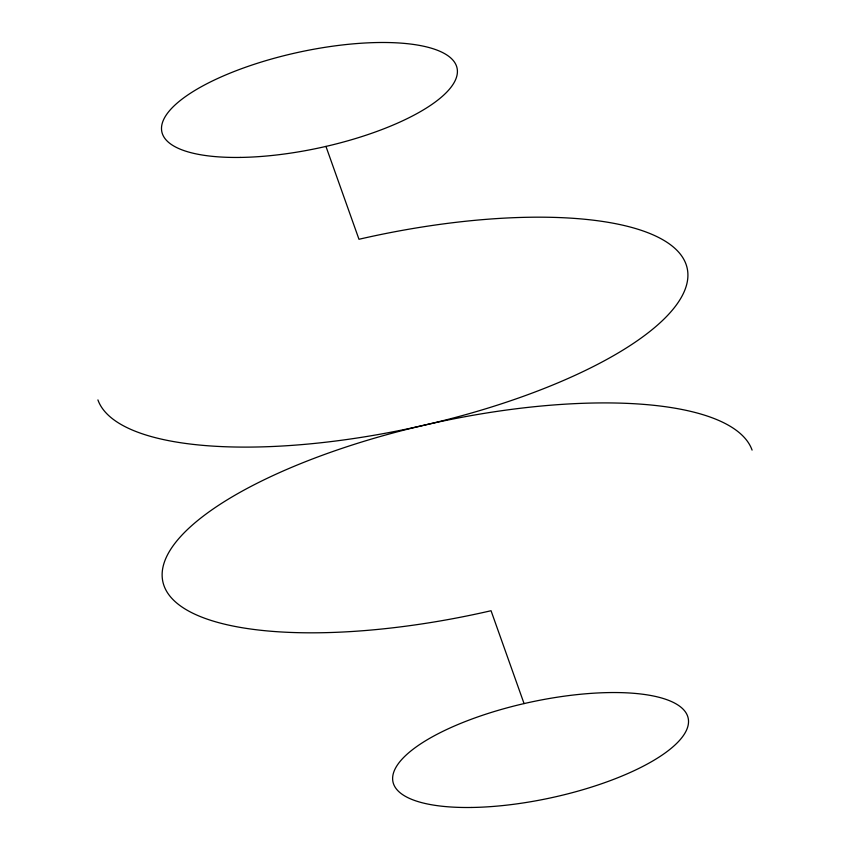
<?xml version="1.0" encoding="UTF-8"?>
<svg xmlns="http://www.w3.org/2000/svg" width="850" height="850" viewBox="0 0 850 850"><rect width="100%" height="100%" fill="white"/><g stroke="black" fill="none" stroke-linecap="round" stroke-linejoin="round"><path stroke-width="1.27" d="M325.954 146.413L358.976 239.275A302.026 97.835 -12.2 0 1 686.067 264.361A302.026 97.835 -12.2 0 1 425.011 425A302.005 97.824 -12.2 0 0 163.976 585.629A302.005 97.824 -12.2 0 0 491.045 610.725L524.067 703.588M752.08 450.096A302.005 97.824 -12.2 0 0 425.011 425.011A302.026 97.835 -12.2 0 1 97.92 399.904M471.824 807.468A151.002 48.917 -12.2 0 0 688.404 719.536A151.002 48.917 -12.2 0 0 461.476 723.063A151.002 48.917 -12.2 0 0 471.824 807.468M240.709 157.42A151.002 48.917 -12.2 0 0 457.289 69.488A151.002 48.917 -12.2 0 0 230.35 73.015A151.002 48.917 -12.2 0 0 240.709 157.42"/></g></svg>
